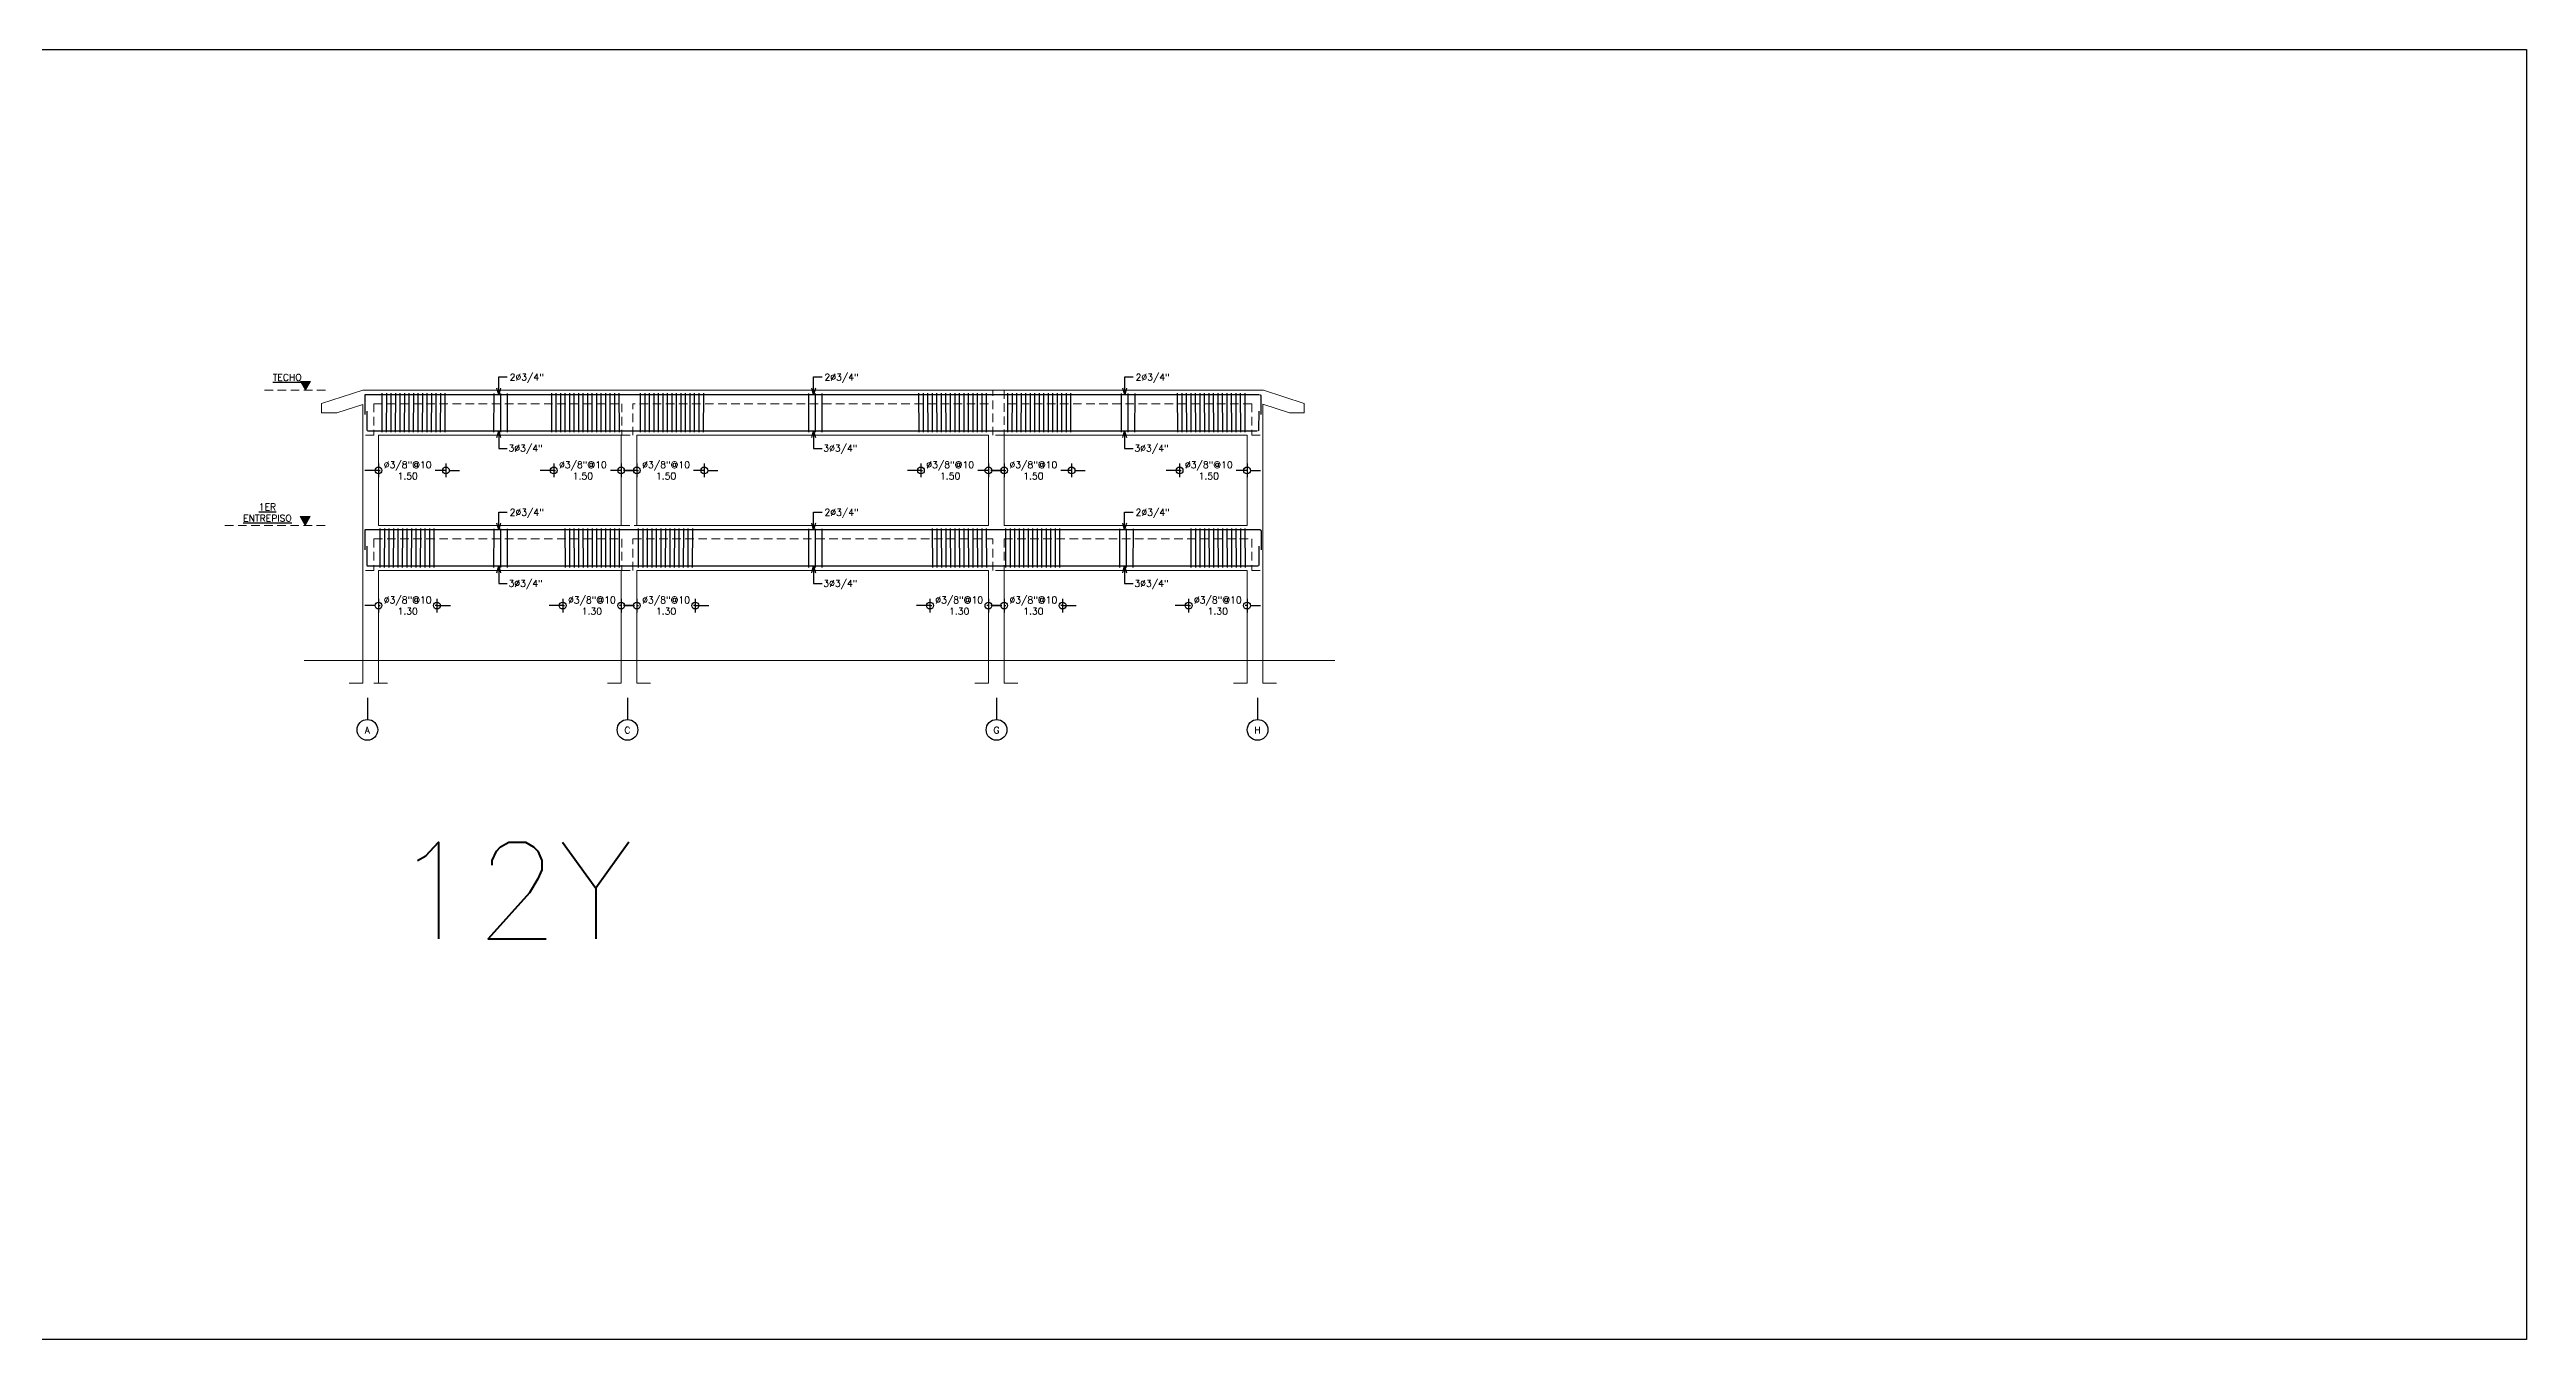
# Model space of a CAD drawing. Header units: metres. Extents: x -44 to 358, y -246 to 48.
# Drawn here: x 141.7 to 196.7, y -246.4 to -217.8 of the extents above; entities that cross this region are included whole.
import ezdxf

# ---------------------------------------------------------------- set-up
doc = ezdxf.new("R2010")
doc.units = ezdxf.units.M
doc.header["$LTSCALE"] = 0.3
doc.header["$PDMODE"] = 3
doc.linetypes.add('CONTINUA', pattern=[0])
doc.linetypes.add('HIDDEN', pattern=[9.525, 6.35, -3.175])
for name, color, linetype in [('001-ACERO', 5, 'Continuous'), ('001-DIMLOSA', 4, 'Continuous'), ('001-DIMTEXTO', 4, 'Continuous'), ('001-EJES', 4, 'Continuous'), ('002-SECCION', 1, 'CONTINUA'), ('ACERO', 5, 'Continuous'), ('DIMPORTICO', 4, 'Continuous'), ('DIMTEXTO', 4, 'Continuous'), ('SECCION', 1, 'Continuous'), ('TEXTO1', 1, 'Continuous'), ('VIGA-LOSA', 1, 'Continuous')]:
    doc.layers.add(name, color=color, linetype=linetype)
doc.layers.add('Losa', color=8, linetype='HIDDEN', lineweight=18)
doc.styles.add('SIMPLEX', font='simplex_.ttf', dxfattribs={"height": 0.2})
doc.styles.add('SMPLEX', font='simplex.shx')
doc.dimstyles.new('BDIM-75', dxfattribs={"dimscale": 0.75, "dimtxt": 0.2, "dimasz": 0.2, "dimexe": 0.2, "dimexo": 0.2, "dimgap": 0.1, "dimtad": 0, "dimtih": 1, "dimtoh": 1, "dimzin": 0, "dimdsep": 46, "dimtxsty": 'SIMPLEX', "dimblk": 'OBLIQUE', "dimcen": 0.2, "dimdle": 0.2, "dimclrd": 4, "dimclre": 4, "dimclrt": 256, "dimadec": 0, "dimazin": 0, "dimtfac": 1, "dimtofl": 0, "dimtmove": 1, "dimatfit": 3, "dimldrblk": 'OPEN30', "dimfxl": 0.15, "dimtfill": 1, "dimtolj": 1, "dimtzin": 0, "dimlwd": -1, "dimlwe": -1, "dimarcsym": 0})
doc.dimstyles.new('DIM-75', dxfattribs={"dimscale": 0.75, "dimtxt": 0.2, "dimasz": 0.2, "dimexe": 0.2, "dimexo": 0.2, "dimgap": 0.1, "dimtad": 0, "dimtih": 1, "dimtoh": 1, "dimzin": 0, "dimdsep": 46, "dimtxsty": 'SMPLEX', "dimblk1": 'OBLIQUE', "dimblk2": 'OBLIQUE', "dimsah": 1, "dimcen": 0.2, "dimclrd": 4, "dimclre": 4, "dimclrt": 4, "dimadec": 0, "dimazin": 0, "dimtfac": 1, "dimtmove": 0, "dimatfit": 3, "dimldrblk": 'OBLIQUE', "dimfxl": 0.2, "dimfxlon": 1, "dimtfill": 1, "dimtolj": 1, "dimtzin": 0, "dimarcsym": 0})

# ---------------------------------------------------------------- blocks, each defined once
blk = doc.blocks.new('A$C2BC87D2B')
at = {"layer": '001-DIMTEXTO', "lineweight": 0}
h = blk.add_hatch(color=4, dxfattribs=at)
h.dxf.hatch_style = 1
h.paths.add_polyline_path([(0, 0), (0.112, 0.194), (-0.112, 0.194)])
at = {"layer": '001-DIMTEXTO', "color": 4, "lineweight": 0, "flags": 128}
blk.add_lwpolyline([(0, 0), (0.112, 0.194), (-0.112, 0.194)], close=True, dxfattribs=at)
blk = doc.blocks.new('_OBLIQUE')
at = {"color": 0, "linetype": 'ByBlock'}
blk.add_line((-0.5, -0.5), (0.5, 0.5), dxfattribs=at)
blk = doc.blocks.new('_Open30')
at = {"color": 0, "lineweight": -2}
for p, q in [((-1, 0.27), (0, 0)), ((0, 0), (-1, -0.27)), ((0, 0), (-1, 0))]:
    blk.add_line(p, q, dxfattribs=at)
blk = doc.blocks.new('*U2095')
at = {"layer": '001-ACERO'}
blk.add_line((-0.001, -0.435), (0.001, 0.428), dxfattribs=at)
blk = doc.blocks.new('*U2096')
at = {"layer": 'VIGA-LOSA', "color": 0, "linetype": 'ByBlock', "lineweight": -2, "transparency": 16777216}
for p in [(0, 0), (0.1, 0), (0.2, 0), (0.3, 0), (0.4, 0), (0.5, 0), (0.6, 0), (0.7, 0), (0.8, 0), (0.9, 0), (1, 0), (1.1, 0), (1.2, 0)]:
    blk.add_blockref('*U2095', p, dxfattribs=at)
blk = doc.blocks.new('_DotBlank')
at = {"color": 0, "linetype": 'ByBlock', "lineweight": -2}
blk.add_line((-0.5, 0), (-1, 0), dxfattribs=at)
blk.add_circle((0, 0), 0.5, dxfattribs=at)
blk = doc.blocks.new('_Origin')
at = {"color": 0, "linetype": 'ByBlock', "lineweight": -2}
blk.add_line((0, 0), (-1, 0), dxfattribs=at)
blk.add_circle((0, 0), 0.5, dxfattribs=at)
blk = doc.blocks.new('*D2127')
at = {"layer": '001-DIMTEXTO', "color": 4, "lineweight": -2, "transparency": 16777216}
for p, q in [((162.721, -230.1), (162.571, -230.1)), ((162.871, -229.95), (162.871, -230.25)), ((162.871, -230.1), (162.909, -230.1)), ((164.168, -230.1), (164.13, -230.1)), ((164.168, -229.95), (164.168, -230.25)), ((164.318, -230.1), (164.468, -230.1))]:
    blk.add_line(p, q, dxfattribs=at)
at = {"layer": 'DEFPOINTS', "color": 0, "transparency": 16777216}
for p in [(162.871, -229.32), (164.168, -229.32), (164.168, -230.1)]:
    blk.add_point(p, dxfattribs=at)
at = {"layer": '001-DIMTEXTO', "color": 4, "lineweight": -2, "transparency": 16777216, "xscale": 0.15, "yscale": 0.15, "zscale": 0.15}
blk.add_blockref('_DotBlank', (162.871, -230.1), dxfattribs=at)
at = {"layer": '001-DIMTEXTO', "color": 4, "lineweight": -2, "transparency": 16777216, "xscale": 0.15, "yscale": 0.15, "zscale": 0.15, "rotation": 180}
blk.add_blockref('_Origin', (164.168, -230.1), dxfattribs=at)
at = {"layer": '001-DIMTEXTO', "color": 4, "transparency": 16777216, "insert": (163.519, -230.1), "char_height": 0.15, "attachment_point": 5, "style": 'SMPLEX'}
blk.add_mtext('\\A1;∅3/8"@10\\P1.30', dxfattribs=at)
blk = doc.blocks.new('*U2097')
at = {"layer": '001-ACERO'}
blk.add_line((-0.001, -0.435), (0.001, 0.428), dxfattribs=at)
blk = doc.blocks.new('*U2098')
at = {"layer": 'VIGA-LOSA', "color": 0, "linetype": 'ByBlock', "lineweight": -2, "transparency": 16777216}
for p in [(0, 0), (0.1, 0), (0.2, 0), (0.3, 0), (0.4, 0), (0.5, 0), (0.6, 0), (0.7, 0), (0.8, 0), (0.9, 0), (1, 0), (1.1, 0), (1.2, 0)]:
    blk.add_blockref('*U2097', p, dxfattribs=at)
blk = doc.blocks.new('*D2128')
at = {"layer": '001-DIMTEXTO', "color": 4, "lineweight": -2, "transparency": 16777216}
for p, q in [((166.816, -230.1), (166.666, -230.1)), ((166.966, -229.95), (166.966, -230.25)), ((166.966, -230.1), (167.004, -230.1)), ((168.263, -230.1), (168.225, -230.1)), ((168.263, -229.95), (168.263, -230.25)), ((168.413, -230.1), (168.563, -230.1))]:
    blk.add_line(p, q, dxfattribs=at)
at = {"layer": 'DEFPOINTS', "color": 0, "transparency": 16777216}
for p in [(166.966, -229.32), (168.263, -229.32), (166.966, -230.1)]:
    blk.add_point(p, dxfattribs=at)
at = {"layer": '001-DIMTEXTO', "color": 4, "lineweight": -2, "transparency": 16777216, "xscale": 0.15, "yscale": 0.15, "zscale": 0.15}
blk.add_blockref('_Origin', (166.966, -230.1), dxfattribs=at)
at = {"layer": '001-DIMTEXTO', "color": 4, "lineweight": -2, "transparency": 16777216, "xscale": 0.15, "yscale": 0.15, "zscale": 0.15, "rotation": 180}
blk.add_blockref('_DotBlank', (168.263, -230.1), dxfattribs=at)
at = {"layer": '001-DIMTEXTO', "color": 4, "transparency": 16777216, "insert": (167.614, -230.1), "char_height": 0.15, "attachment_point": 5, "style": 'SMPLEX'}
blk.add_mtext('\\A1;∅3/8"@10\\P1.30', dxfattribs=at)
blk = doc.blocks.new('*U2094')
at = {"layer": '001-ACERO'}
blk.add_line((-0.001, -0.435), (0.001, 0.428), dxfattribs=at)
blk = doc.blocks.new('*U2107')
at = {"layer": 'VIGA-LOSA', "color": 0, "linetype": 'ByBlock', "lineweight": -2, "transparency": 16777216}
for p in [(0, 0), (0.1, 0), (0.2, 0), (0.3, 0), (0.4, 0), (0.5, 0), (0.6, 0), (0.7, 0), (0.8, 0), (0.9, 0), (1, 0), (1.1, 0), (1.2, 0), (1.3, 0), (1.4, 0)]:
    blk.add_blockref('*U2094', p, dxfattribs=at)
blk = doc.blocks.new('*U2108')
at = {"layer": '001-ACERO'}
blk.add_line((-0.001, -0.435), (0.001, 0.428), dxfattribs=at)
blk = doc.blocks.new('*U2109')
at = {"layer": 'VIGA-LOSA', "color": 0, "linetype": 'ByBlock', "lineweight": -2, "transparency": 16777216}
for p in [(0, 0), (0.1, 0), (0.2, 0), (0.3, 0), (0.4, 0), (0.5, 0), (0.6, 0), (0.7, 0), (0.8, 0), (0.9, 0), (1, 0), (1.1, 0), (1.2, 0), (1.3, 0), (1.4, 0), (1.5, 0)]:
    blk.add_blockref('*U2108', p, dxfattribs=at)
blk = doc.blocks.new('*D2129')
at = {"layer": '001-DIMTEXTO', "color": 4, "lineweight": -2, "transparency": 16777216}
for p, q in [((166.616, -227.1), (166.466, -227.1)), ((166.766, -226.95), (166.766, -227.25)), ((166.766, -227.1), (166.804, -227.1)), ((168.263, -227.1), (168.025, -227.1)), ((168.263, -226.95), (168.263, -227.25)), ((168.413, -227.1), (168.563, -227.1))]:
    blk.add_line(p, q, dxfattribs=at)
at = {"layer": 'DEFPOINTS', "color": 0, "transparency": 16777216}
for p in [(166.766, -226.32), (168.263, -226.32), (166.766, -227.1)]:
    blk.add_point(p, dxfattribs=at)
at = {"layer": '001-DIMTEXTO', "color": 4, "lineweight": -2, "transparency": 16777216, "xscale": 0.15, "yscale": 0.15, "zscale": 0.15}
blk.add_blockref('_Origin', (166.766, -227.1), dxfattribs=at)
at = {"layer": '001-DIMTEXTO', "color": 4, "lineweight": -2, "transparency": 16777216, "xscale": 0.15, "yscale": 0.15, "zscale": 0.15, "rotation": 180}
blk.add_blockref('_DotBlank', (168.263, -227.1), dxfattribs=at)
at = {"layer": '001-DIMTEXTO', "color": 4, "transparency": 16777216, "insert": (167.414, -227.1), "char_height": 0.15, "attachment_point": 5, "style": 'SMPLEX'}
blk.add_mtext('\\A1;∅3/8"@10\\P1.50', dxfattribs=at)
blk = doc.blocks.new('*U2092')
at = {"layer": '001-ACERO'}
blk.add_line((-0.001, -0.685), (0.001, 0.175), dxfattribs=at)
blk = doc.blocks.new('*U2093')
at = {"layer": 'VIGA-LOSA', "color": 0, "linetype": 'ByBlock', "lineweight": -2, "transparency": 16777216}
for p in [(0, 0), (0.15, 0), (0.3, 0)]:
    blk.add_blockref('*U2092', p, dxfattribs=at)
blk = doc.blocks.new('*D2130')
at = {"layer": '001-DIMTEXTO', "color": 4, "lineweight": -2, "transparency": 16777216}
for p, q in [((162.721, -227.1), (162.571, -227.1)), ((162.871, -226.95), (162.871, -227.25)), ((162.871, -227.1), (162.909, -227.1)), ((164.368, -227.1), (164.13, -227.1)), ((164.368, -226.95), (164.368, -227.25)), ((164.518, -227.1), (164.668, -227.1))]:
    blk.add_line(p, q, dxfattribs=at)
at = {"layer": 'DEFPOINTS', "color": 0, "transparency": 16777216}
for p in [(162.871, -226.32), (164.368, -226.32), (162.871, -227.1)]:
    blk.add_point(p, dxfattribs=at)
at = {"layer": '001-DIMTEXTO', "color": 4, "lineweight": -2, "transparency": 16777216, "xscale": 0.15, "yscale": 0.15, "zscale": 0.15}
blk.add_blockref('_Origin', (162.871, -227.1), dxfattribs=at)
at = {"layer": '001-DIMTEXTO', "color": 4, "lineweight": -2, "transparency": 16777216, "xscale": 0.15, "yscale": 0.15, "zscale": 0.15, "rotation": 180}
blk.add_blockref('_DotBlank', (164.368, -227.1), dxfattribs=at)
at = {"layer": '001-DIMTEXTO', "color": 4, "transparency": 16777216, "insert": (163.519, -227.1), "char_height": 0.15, "attachment_point": 5, "style": 'SMPLEX'}
blk.add_mtext('\\A1;∅3/8"@10\\P1.50', dxfattribs=at)
blk = doc.blocks.new('*U2088')
at = {"layer": '001-ACERO'}
blk.add_line((-0.001, -0.435), (0.001, 0.428), dxfattribs=at)
blk = doc.blocks.new('*U2089')
at = {"layer": 'VIGA-LOSA', "color": 0, "linetype": 'ByBlock', "lineweight": -2, "transparency": 16777216}
for p in [(0, 0), (0.1, 0), (0.2, 0), (0.3, 0), (0.4, 0), (0.5, 0), (0.6, 0), (0.7, 0), (0.8, 0), (0.9, 0), (1, 0), (1.1, 0), (1.2, 0)]:
    blk.add_blockref('*U2088', p, dxfattribs=at)
blk = doc.blocks.new('*D2124')
at = {"layer": '001-DIMTEXTO', "color": 4, "lineweight": -2, "transparency": 16777216}
for p, q in [((148.828, -230.1), (148.678, -230.1)), ((148.978, -229.95), (148.978, -230.25)), ((148.978, -230.1), (149.016, -230.1)), ((150.276, -230.1), (150.238, -230.1)), ((150.276, -229.95), (150.276, -230.25)), ((150.426, -230.1), (150.576, -230.1))]:
    blk.add_line(p, q, dxfattribs=at)
at = {"layer": 'DEFPOINTS', "color": 0, "transparency": 16777216}
for p in [(148.978, -229.32), (150.276, -229.32), (150.276, -230.1)]:
    blk.add_point(p, dxfattribs=at)
at = {"layer": '001-DIMTEXTO', "color": 4, "lineweight": -2, "transparency": 16777216, "xscale": 0.15, "yscale": 0.15, "zscale": 0.15}
blk.add_blockref('_DotBlank', (148.978, -230.1), dxfattribs=at)
at = {"layer": '001-DIMTEXTO', "color": 4, "lineweight": -2, "transparency": 16777216, "xscale": 0.15, "yscale": 0.15, "zscale": 0.15, "rotation": 180}
blk.add_blockref('_Origin', (150.276, -230.1), dxfattribs=at)
at = {"layer": '001-DIMTEXTO', "color": 4, "transparency": 16777216, "insert": (149.627, -230.1), "char_height": 0.15, "attachment_point": 5, "style": 'SMPLEX'}
blk.add_mtext('\\A1;∅3/8"@10\\P1.30', dxfattribs=at)
blk = doc.blocks.new('*U2090')
at = {"layer": '001-ACERO'}
blk.add_line((-0.001, -0.435), (0.001, 0.428), dxfattribs=at)
blk = doc.blocks.new('*U2091')
at = {"layer": 'VIGA-LOSA', "color": 0, "linetype": 'ByBlock', "lineweight": -2, "transparency": 16777216}
for p in [(0, 0), (0.1, 0), (0.2, 0), (0.3, 0), (0.4, 0), (0.5, 0), (0.6, 0), (0.7, 0), (0.8, 0), (0.9, 0), (1, 0), (1.1, 0), (1.2, 0)]:
    blk.add_blockref('*U2090', p, dxfattribs=at)
blk = doc.blocks.new('*D2125')
at = {"layer": '001-DIMTEXTO', "color": 4, "lineweight": -2, "transparency": 16777216}
for p, q in [((152.919, -230.1), (152.769, -230.1)), ((153.069, -229.95), (153.069, -230.25)), ((153.069, -230.1), (153.107, -230.1)), ((154.366, -230.1), (154.328, -230.1)), ((154.366, -229.95), (154.366, -230.25)), ((154.516, -230.1), (154.666, -230.1))]:
    blk.add_line(p, q, dxfattribs=at)
at = {"layer": 'DEFPOINTS', "color": 0, "transparency": 16777216}
for p in [(153.069, -229.32), (154.366, -229.32), (153.069, -230.1)]:
    blk.add_point(p, dxfattribs=at)
at = {"layer": '001-DIMTEXTO', "color": 4, "lineweight": -2, "transparency": 16777216, "xscale": 0.15, "yscale": 0.15, "zscale": 0.15}
blk.add_blockref('_Origin', (153.069, -230.1), dxfattribs=at)
at = {"layer": '001-DIMTEXTO', "color": 4, "lineweight": -2, "transparency": 16777216, "xscale": 0.15, "yscale": 0.15, "zscale": 0.15, "rotation": 180}
blk.add_blockref('_DotBlank', (154.366, -230.1), dxfattribs=at)
at = {"layer": '001-DIMTEXTO', "color": 4, "transparency": 16777216, "insert": (153.717, -230.1), "char_height": 0.15, "attachment_point": 5, "style": 'SMPLEX'}
blk.add_mtext('\\A1;∅3/8"@10\\P1.30', dxfattribs=at)
blk = doc.blocks.new('*U2118')
at = {"layer": '001-ACERO'}
blk.add_line((-0.001, -0.685), (0.001, 0.175), dxfattribs=at)
blk = doc.blocks.new('*U2119')
at = {"layer": 'VIGA-LOSA', "color": 0, "linetype": 'ByBlock', "lineweight": -2, "transparency": 16777216}
for p in [(0, 0), (0.15, 0), (0.3, 0)]:
    blk.add_blockref('*U2118', p, dxfattribs=at)
blk = doc.blocks.new('*U2120')
at = {"layer": '001-ACERO'}
blk.add_line((-0.001, -0.685), (0.001, 0.175), dxfattribs=at)
blk = doc.blocks.new('*U2121')
at = {"layer": 'VIGA-LOSA', "color": 0, "linetype": 'ByBlock', "lineweight": -2, "transparency": 16777216}
for p in [(0, 0), (0.15, 0), (0.3, 0)]:
    blk.add_blockref('*U2120', p, dxfattribs=at)
blk = doc.blocks.new('*U2122')
at = {"layer": '001-ACERO'}
blk.add_line((-0.001, -0.435), (0.001, 0.428), dxfattribs=at)
blk = doc.blocks.new('*U2123')
at = {"layer": 'VIGA-LOSA', "color": 0, "linetype": 'ByBlock', "lineweight": -2, "transparency": 16777216}
for p in [(0, 0), (0.1, 0), (0.2, 0), (0.3, 0), (0.4, 0), (0.5, 0), (0.6, 0), (0.7, 0), (0.8, 0), (0.9, 0), (1, 0), (1.1, 0), (1.2, 0)]:
    blk.add_blockref('*U2122', p, dxfattribs=at)
blk = doc.blocks.new('*D2131')
at = {"layer": '001-DIMTEXTO', "color": 4, "lineweight": -2, "transparency": 16777216}
for p, q in [((154.566, -230.1), (154.416, -230.1)), ((154.716, -229.95), (154.716, -230.25)), ((154.716, -230.1), (154.754, -230.1)), ((156.013, -230.1), (155.975, -230.1)), ((156.013, -229.95), (156.013, -230.25)), ((156.163, -230.1), (156.313, -230.1))]:
    blk.add_line(p, q, dxfattribs=at)
at = {"layer": 'DEFPOINTS', "color": 0, "transparency": 16777216}
for p in [(154.716, -229.32), (156.013, -229.32), (156.013, -230.1)]:
    blk.add_point(p, dxfattribs=at)
at = {"layer": '001-DIMTEXTO', "color": 4, "lineweight": -2, "transparency": 16777216, "xscale": 0.15, "yscale": 0.15, "zscale": 0.15}
blk.add_blockref('_DotBlank', (154.716, -230.1), dxfattribs=at)
at = {"layer": '001-DIMTEXTO', "color": 4, "lineweight": -2, "transparency": 16777216, "xscale": 0.15, "yscale": 0.15, "zscale": 0.15, "rotation": 180}
blk.add_blockref('_Origin', (156.013, -230.1), dxfattribs=at)
at = {"layer": '001-DIMTEXTO', "color": 4, "transparency": 16777216, "insert": (155.365, -230.1), "char_height": 0.15, "attachment_point": 5, "style": 'SMPLEX'}
blk.add_mtext('\\A1;∅3/8"@10\\P1.30', dxfattribs=at)
blk = doc.blocks.new('*U2099')
at = {"layer": '001-ACERO'}
blk.add_line((-0.001, -0.435), (0.001, 0.428), dxfattribs=at)
blk = doc.blocks.new('*U2100')
at = {"layer": 'VIGA-LOSA', "color": 0, "linetype": 'ByBlock', "lineweight": -2, "transparency": 16777216}
for p in [(0, 0), (0.1, 0), (0.2, 0), (0.3, 0), (0.4, 0), (0.5, 0), (0.6, 0), (0.7, 0), (0.8, 0), (0.9, 0), (1, 0), (1.1, 0), (1.2, 0)]:
    blk.add_blockref('*U2099', p, dxfattribs=at)
blk = doc.blocks.new('*D2126')
at = {"layer": '001-DIMTEXTO', "color": 4, "lineweight": -2, "transparency": 16777216}
for p, q in [((161.073, -230.1), (160.923, -230.1)), ((161.223, -229.95), (161.223, -230.25)), ((161.223, -230.1), (161.261, -230.1)), ((162.521, -230.1), (162.483, -230.1)), ((162.521, -229.95), (162.521, -230.25)), ((162.671, -230.1), (162.821, -230.1))]:
    blk.add_line(p, q, dxfattribs=at)
at = {"layer": 'DEFPOINTS', "color": 0, "transparency": 16777216}
for p in [(161.223, -229.32), (162.521, -229.32), (161.223, -230.1)]:
    blk.add_point(p, dxfattribs=at)
at = {"layer": '001-DIMTEXTO', "color": 4, "lineweight": -2, "transparency": 16777216, "xscale": 0.15, "yscale": 0.15, "zscale": 0.15}
blk.add_blockref('_Origin', (161.223, -230.1), dxfattribs=at)
at = {"layer": '001-DIMTEXTO', "color": 4, "lineweight": -2, "transparency": 16777216, "xscale": 0.15, "yscale": 0.15, "zscale": 0.15, "rotation": 180}
blk.add_blockref('_DotBlank', (162.521, -230.1), dxfattribs=at)
at = {"layer": '001-DIMTEXTO', "color": 4, "transparency": 16777216, "insert": (161.872, -230.1), "char_height": 0.15, "attachment_point": 5, "style": 'SMPLEX'}
blk.add_mtext('\\A1;∅3/8"@10\\P1.30', dxfattribs=at)
blk = doc.blocks.new('*U2101')
at = {"layer": '001-ACERO'}
blk.add_line((-0.001, -0.685), (0.001, 0.175), dxfattribs=at)
blk = doc.blocks.new('*U2102')
at = {"layer": 'VIGA-LOSA', "color": 0, "linetype": 'ByBlock', "lineweight": -2, "transparency": 16777216}
for p in [(0, 0), (0.15, 0), (0.3, 0)]:
    blk.add_blockref('*U2101', p, dxfattribs=at)
blk = doc.blocks.new('*U2112')
at = {"layer": '001-ACERO'}
blk.add_line((-0.001, -0.685), (0.001, 0.175), dxfattribs=at)
blk = doc.blocks.new('*U2113')
at = {"layer": 'VIGA-LOSA', "color": 0, "linetype": 'ByBlock', "lineweight": -2, "transparency": 16777216}
for p in [(0, 0), (0.15, 0), (0.3, 0)]:
    blk.add_blockref('*U2112', p, dxfattribs=at)
blk = doc.blocks.new('*U2105')
at = {"layer": '001-ACERO'}
blk.add_line((-0.001, -0.685), (0.001, 0.175), dxfattribs=at)
blk = doc.blocks.new('*U2106')
at = {"layer": 'VIGA-LOSA', "color": 0, "linetype": 'ByBlock', "lineweight": -2, "transparency": 16777216}
for p in [(0, 0), (0.15, 0), (0.3, 0)]:
    blk.add_blockref('*U2105', p, dxfattribs=at)
blk = doc.blocks.new('*U2132')
at = {"layer": '001-ACERO'}
blk.add_line((-0.001, -0.435), (0.001, 0.428), dxfattribs=at)
blk = doc.blocks.new('*U2133')
at = {"layer": 'VIGA-LOSA', "color": 0, "linetype": 'ByBlock', "lineweight": -2, "transparency": 16777216}
for p in [(0, 0), (0.1, 0), (0.2, 0), (0.3, 0), (0.4, 0), (0.5, 0), (0.6, 0), (0.7, 0), (0.8, 0), (0.9, 0), (1, 0), (1.1, 0), (1.2, 0), (1.3, 0), (1.4, 0), (1.5, 0)]:
    blk.add_blockref('*U2132', p, dxfattribs=at)
blk = doc.blocks.new('*D2134')
at = {"layer": '001-DIMTEXTO', "color": 4, "lineweight": -2, "transparency": 16777216}
for p, q in [((160.873, -227.1), (160.723, -227.1)), ((161.023, -226.95), (161.023, -227.25)), ((161.023, -227.1), (161.061, -227.1)), ((162.521, -227.1), (162.283, -227.1)), ((162.521, -226.95), (162.521, -227.25)), ((162.671, -227.1), (162.821, -227.1))]:
    blk.add_line(p, q, dxfattribs=at)
at = {"layer": 'DEFPOINTS', "color": 0, "transparency": 16777216}
for p in [(161.023, -226.32), (162.521, -226.32), (161.023, -227.1)]:
    blk.add_point(p, dxfattribs=at)
at = {"layer": '001-DIMTEXTO', "color": 4, "lineweight": -2, "transparency": 16777216, "xscale": 0.15, "yscale": 0.15, "zscale": 0.15}
blk.add_blockref('_Origin', (161.023, -227.1), dxfattribs=at)
at = {"layer": '001-DIMTEXTO', "color": 4, "lineweight": -2, "transparency": 16777216, "xscale": 0.15, "yscale": 0.15, "zscale": 0.15, "rotation": 180}
blk.add_blockref('_DotBlank', (162.521, -227.1), dxfattribs=at)
at = {"layer": '001-DIMTEXTO', "color": 4, "transparency": 16777216, "insert": (161.672, -227.1), "char_height": 0.15, "attachment_point": 5, "style": 'SMPLEX'}
blk.add_mtext('\\A1;∅3/8"@10\\P1.50', dxfattribs=at)
blk = doc.blocks.new('*U2135')
at = {"layer": '001-ACERO'}
blk.add_line((-0.001, -0.435), (0.001, 0.428), dxfattribs=at)
blk = doc.blocks.new('*U2136')
at = {"layer": 'VIGA-LOSA', "color": 0, "linetype": 'ByBlock', "lineweight": -2, "transparency": 16777216}
for p in [(0, 0), (0.1, 0), (0.2, 0), (0.3, 0), (0.4, 0), (0.5, 0), (0.6, 0), (0.7, 0), (0.8, 0), (0.9, 0), (1, 0), (1.1, 0), (1.2, 0), (1.3, 0), (1.4, 0), (1.5, 0)]:
    blk.add_blockref('*U2135', p, dxfattribs=at)
blk = doc.blocks.new('*D2137')
at = {"layer": '001-DIMTEXTO', "color": 4, "lineweight": -2, "transparency": 16777216}
for p, q in [((152.719, -227.1), (152.569, -227.1)), ((152.869, -226.95), (152.869, -227.25)), ((152.869, -227.1), (152.907, -227.1)), ((154.366, -227.1), (154.128, -227.1)), ((154.366, -226.95), (154.366, -227.25)), ((154.516, -227.1), (154.666, -227.1))]:
    blk.add_line(p, q, dxfattribs=at)
at = {"layer": 'DEFPOINTS', "color": 0, "transparency": 16777216}
for p in [(152.869, -226.32), (154.366, -226.32), (152.869, -227.1)]:
    blk.add_point(p, dxfattribs=at)
at = {"layer": '001-DIMTEXTO', "color": 4, "lineweight": -2, "transparency": 16777216, "xscale": 0.15, "yscale": 0.15, "zscale": 0.15}
blk.add_blockref('_Origin', (152.869, -227.1), dxfattribs=at)
at = {"layer": '001-DIMTEXTO', "color": 4, "lineweight": -2, "transparency": 16777216, "xscale": 0.15, "yscale": 0.15, "zscale": 0.15, "rotation": 180}
blk.add_blockref('_DotBlank', (154.366, -227.1), dxfattribs=at)
at = {"layer": '001-DIMTEXTO', "color": 4, "transparency": 16777216, "insert": (153.517, -227.1), "char_height": 0.15, "attachment_point": 5, "style": 'SMPLEX'}
blk.add_mtext('\\A1;∅3/8"@10\\P1.50', dxfattribs=at)
blk = doc.blocks.new('*U2138')
at = {"layer": '001-ACERO'}
blk.add_line((-0.001, -0.435), (0.001, 0.428), dxfattribs=at)
blk = doc.blocks.new('*U2139')
at = {"layer": 'VIGA-LOSA', "color": 0, "linetype": 'ByBlock', "lineweight": -2, "transparency": 16777216}
for p in [(0, 0), (0.1, 0), (0.2, 0), (0.3, 0), (0.4, 0), (0.5, 0), (0.6, 0), (0.7, 0), (0.8, 0), (0.9, 0), (1, 0), (1.1, 0), (1.2, 0), (1.3, 0), (1.4, 0)]:
    blk.add_blockref('*U2138', p, dxfattribs=at)
blk = doc.blocks.new('*D2140')
at = {"layer": '001-DIMTEXTO', "color": 4, "lineweight": -2, "transparency": 16777216}
for p, q in [((154.566, -227.1), (154.416, -227.1)), ((154.716, -226.95), (154.716, -227.25)), ((154.716, -227.1), (154.754, -227.1)), ((156.213, -227.1), (155.975, -227.1)), ((156.213, -226.95), (156.213, -227.25)), ((156.363, -227.1), (156.513, -227.1))]:
    blk.add_line(p, q, dxfattribs=at)
at = {"layer": 'DEFPOINTS', "color": 0, "transparency": 16777216}
for p in [(154.716, -226.32), (156.213, -226.32), (154.716, -227.1)]:
    blk.add_point(p, dxfattribs=at)
at = {"layer": '001-DIMTEXTO', "color": 4, "lineweight": -2, "transparency": 16777216, "xscale": 0.15, "yscale": 0.15, "zscale": 0.15}
blk.add_blockref('_Origin', (154.716, -227.1), dxfattribs=at)
at = {"layer": '001-DIMTEXTO', "color": 4, "lineweight": -2, "transparency": 16777216, "xscale": 0.15, "yscale": 0.15, "zscale": 0.15, "rotation": 180}
blk.add_blockref('_DotBlank', (156.213, -227.1), dxfattribs=at)
at = {"layer": '001-DIMTEXTO', "color": 4, "transparency": 16777216, "insert": (155.365, -227.1), "char_height": 0.15, "attachment_point": 5, "style": 'SMPLEX'}
blk.add_mtext('\\A1;∅3/8"@10\\P1.50', dxfattribs=at)
blk = doc.blocks.new('*U2141')
at = {"layer": '001-ACERO'}
blk.add_line((-0.001, -0.435), (0.001, 0.428), dxfattribs=at)
blk = doc.blocks.new('*U2142')
at = {"layer": 'VIGA-LOSA', "color": 0, "linetype": 'ByBlock', "lineweight": -2, "transparency": 16777216}
for p in [(0, 0), (0.1, 0), (0.2, 0), (0.3, 0), (0.4, 0), (0.5, 0), (0.6, 0), (0.7, 0), (0.8, 0), (0.9, 0), (1, 0), (1.1, 0), (1.2, 0), (1.3, 0), (1.4, 0)]:
    blk.add_blockref('*U2141', p, dxfattribs=at)
blk = doc.blocks.new('*D2143')
at = {"layer": '001-DIMTEXTO', "color": 4, "lineweight": -2, "transparency": 16777216}
for p, q in [((148.828, -227.1), (148.678, -227.1)), ((148.978, -226.95), (148.978, -227.25)), ((148.978, -227.1), (149.016, -227.1)), ((150.476, -227.1), (150.238, -227.1)), ((150.476, -226.95), (150.476, -227.25)), ((150.626, -227.1), (150.776, -227.1))]:
    blk.add_line(p, q, dxfattribs=at)
at = {"layer": 'DEFPOINTS', "color": 0, "transparency": 16777216}
for p in [(148.978, -226.32), (150.476, -226.32), (148.978, -227.1)]:
    blk.add_point(p, dxfattribs=at)
at = {"layer": '001-DIMTEXTO', "color": 4, "lineweight": -2, "transparency": 16777216, "xscale": 0.15, "yscale": 0.15, "zscale": 0.15}
blk.add_blockref('_Origin', (148.978, -227.1), dxfattribs=at)
at = {"layer": '001-DIMTEXTO', "color": 4, "lineweight": -2, "transparency": 16777216, "xscale": 0.15, "yscale": 0.15, "zscale": 0.15, "rotation": 180}
blk.add_blockref('_DotBlank', (150.476, -227.1), dxfattribs=at)
at = {"layer": '001-DIMTEXTO', "color": 4, "transparency": 16777216, "insert": (149.627, -227.1), "char_height": 0.15, "attachment_point": 5, "style": 'SMPLEX'}
blk.add_mtext('\\A1;∅3/8"@10\\P1.50', dxfattribs=at)

msp = doc.modelspace()

# ---------------------------------------------------------------- linework, layer by layer
at = {"layer": '001-EJES', "color": 1, "ltscale": 0.02}
for p, q in [((148.7323995, -232.1491684), (148.7323995, -232.6273824)), ((154.5074001, -232.1491684), (154.5074001, -232.6273824)), ((162.7006917, -232.1491683), (162.7006917, -232.6273823)), ((168.4964778, -232.1491683), (168.4964778, -232.6273823))]:
    msp.add_line(p, q, dxfattribs=at)
at = {"layer": '001-EJES', "color": 1}
for centre in [(148.7323995, -232.8574122), (154.5074001, -232.8574122), (162.7006917, -232.8574122), (168.4964778, -232.8574122)]:
    msp.add_circle(centre, 0.2300299, dxfattribs=at)
at = {"layer": '002-SECCION', "lineweight": 0}
for p, q in [((148.6281855, -231.8196434), (148.6281855, -225.635082)), ((168.6172631, -231.8196434), (168.6172631, -225.6315331)), ((148.9781855, -228.3196434), (148.9781855, -226.3196434)), ((154.3660548, -226.3196434), (148.9781855, -226.3196434)), ((154.3660548, -228.3196434), (154.3660548, -226.3196434)), ((154.7160548, -228.3196434), (154.7160548, -226.3196434)), ((154.7160548, -226.3196434), (162.5207397, -226.3196434)), ((162.5207397, -228.3196434), (162.5207397, -226.3196434)), ((162.8707397, -228.3196434), (162.8707397, -226.3196434)), ((168.2630017, -226.3196434), (162.8707397, -226.3196434)), ((168.2630017, -228.3196434), (168.2630017, -226.3196434)), ((148.9781855, -228.3196434), (154.3660548, -228.3196434)), ((154.7160548, -228.3196434), (162.5207397, -228.3196434)), ((162.8707397, -228.3196434), (168.2630017, -228.3196434)), ((148.9781855, -229.3196434), (154.3660548, -229.3196434)), ((148.9781855, -231.8196434), (148.9781855, -229.3196434)), ((154.3660548, -231.8196434), (154.3660548, -229.3196434)), ((154.7160548, -231.8196434), (154.7160548, -229.3196434)), ((154.7160548, -229.3196434), (162.5207397, -229.3196434)), ((162.5207397, -231.8196434), (162.5207397, -229.3196434)), ((162.8707397, -231.8196434), (162.8707397, -229.3196434)), ((162.8707397, -229.3196434), (168.2630017, -229.3196434)), ((168.2630017, -231.8196434), (168.2630017, -229.3196434)), ((148.3281855, -231.8196434), (148.6281855, -231.8196434)), ((148.8781855, -231.8196434), (149.1781855, -231.8196434)), ((154.0660548, -231.8196434), (154.3660548, -231.8196434)), ((154.7160548, -231.8196434), (155.0160548, -231.8196434)), ((162.2207397, -231.8196434), (162.5207397, -231.8196434)), ((162.8707397, -231.8196434), (163.1707397, -231.8196434)), ((167.9630017, -231.8196434), (168.2630017, -231.8196434)), ((168.6172631, -231.8196434), (168.9172631, -231.8196434))]:
    msp.add_line(p, q, dxfattribs=at)
for points in [[(147.7172631, -225.8223636), (147.7172631, -225.61562), (148.6281855, -225.3196434), (168.6281855, -225.3196434), (169.5281855, -225.6120711), (169.5281855, -225.8223636)], [(147.7172631, -225.8223636), (148.0517922, -225.8223636), (148.6281855, -225.635082)], [(169.5281855, -225.8223636), (169.204579, -225.8223636), (168.6172631, -225.6315331)]]:
    msp.add_lwpolyline(points, dxfattribs=at)
at = {"layer": 'ACERO'}
for points in [[(148.6921472, -225.4196434, 0.4142135624), (148.6721472, -225.4396434), (148.6721472, -225.8623905)], [(168.5469811, -225.4196434, -0.4142135624), (168.5669811, -225.4396434), (168.5669811, -225.8623905)], [(148.7172509, -225.7835448), (148.718747, -226.2001155, 0.4073149712), (148.7387414, -226.2196434)], [(168.5218775, -225.7835448), (168.5203814, -226.2001155, -0.4073149712), (168.5003869, -226.2196434)], [(148.6921472, -228.4196434, 0.4142135624), (148.6721472, -228.4396434), (148.6721472, -228.8623905)], [(168.5533014, -228.4196434, -0.4142135624), (168.5733014, -228.4396434), (168.5733014, -228.8623905)], [(148.7172509, -228.7835448), (148.718747, -229.2001155, 0.4073149712), (148.7387414, -229.2196434)], [(168.5281978, -228.7835448), (168.5267016, -229.2001155, -0.4073149712), (168.5067072, -229.2196434)]]:
    msp.add_lwpolyline(points, format="xyb", dxfattribs=at)
for points in [[(168.5356598, -225.4196434), (148.6921472, -225.4196434)], [(148.7387414, -226.2196434), (168.4890656, -226.2196434)], [(168.5533014, -228.4196434), (148.6921472, -228.4196434)], [(148.7387414, -229.2196434), (168.5067072, -229.2196434)]]:
    msp.add_lwpolyline(points, dxfattribs=at)
at = {"layer": 'DIMTEXTO'}
msp.add_lwpolyline([(-5.0701956, -217.7611052), (196.66926, -217.7611052), (196.66926, -246.3838365), (-5.0701956, -246.3838365)], close=True, dxfattribs=at)
at = {"layer": 'Losa', "lineweight": 0, "ltscale": 0.1}
for p, q in [((147.8019475, -225.3196434), (146.3926019, -225.3196434)), ((148.8781855, -225.6196434), (154.3781855, -225.6196434)), ((162.5207397, -225.6196434), (154.6281855, -225.6196434)), ((168.3672631, -225.6196434), (162.8707397, -225.6196434)), ((147.7941261, -228.3196434), (145.542257, -228.3196434)), ((148.8781855, -228.6196434), (154.3781855, -228.6196434)), ((154.3660548, -228.3196434), (154.7160548, -228.3196434)), ((154.6281855, -228.6196434), (162.6172631, -228.6196434)), ((162.8672631, -228.6196434), (168.3672628, -228.6196434))]:
    msp.add_line(p, q, dxfattribs=at)
msp.add_lwpolyline([(162.8672631, -225.3196434), (162.8672631, -226.3196434), (162.6172631, -226.3196434), (162.6172631, -225.3196434)], close=True, dxfattribs=at)
for points in [[(148.8781855, -225.6196434), (148.8781855, -226.3196434), (148.6281855, -226.3196434), (148.6281855, -225.635082)], [(154.3781855, -225.6196434), (154.3781855, -226.3196434), (154.6281855, -226.3196434), (154.6281855, -225.6196434)], [(168.3672631, -225.6196434), (168.3672631, -226.3196434), (168.6172631, -226.3196434), (168.6172631, -225.6315331)], [(148.8781855, -228.6196434), (148.8781855, -229.3196434), (148.6281855, -229.3196434), (148.6281855, -228.6196434)], [(154.3781855, -228.6196434), (154.3781855, -229.3196434), (154.6281855, -229.3196434), (154.6281855, -228.6196434)], [(162.8672631, -228.6196434), (162.8672631, -229.3196434), (162.6172631, -229.3196434), (162.6172631, -228.6196434)], [(168.3672631, -228.6196434), (168.3672631, -229.3196434), (168.6172631, -229.3196434), (168.6172631, -228.6196434)]]:
    msp.add_lwpolyline(points, dxfattribs=at)
at = {"layer": 'SECCION', "color": 8, "lineweight": 0, "ltscale": 0.0003}
msp.add_line((147.3254236, -231.3196434), (170.2108948, -231.3196434), dxfattribs=at)

# ---------------------------------------------------------------- block references
at = {"layer": 'TEXTO1', "ltscale": 2}
for p in [(147.3576629, -225.319377), (147.3498416, -228.319377)]:
    msp.add_blockref('A$C2BC87D2B', p, dxfattribs=at)
at = {"layer": 'VIGA-LOSA'}
for name, p in [('*U2142', (149.0599655, -225.8166023)), ('*U2106', (151.5433024, -225.5685711)), ('*U2139', (154.7978348, -225.8166023)), ('*U2113', (158.5323701, -225.5685711)), ('*U2107', (162.9525197, -225.8166023)), ('*U2093', (165.4747322, -225.5685711)), ('*U2089', (149.0162857, -228.8166023)), ('*U2119', (151.5433024, -228.5685711)), ('*U2123', (154.754155, -228.8166023)), ('*U2102', (158.5323701, -228.5685711)), ('*U2096', (162.9088399, -228.8166023)), ('*U2121', (165.4391832, -228.5685711))]:
    msp.add_blockref(name, p, dxfattribs=at)
at = {"layer": 'VIGA-LOSA', "xscale": -1}
for name, p in [('*U2136', (154.3253963, -225.8166023)), ('*U2133', (162.4800812, -225.8166023)), ('*U2109', (168.2223432, -225.8166023)), ('*U2091', (154.3279546, -228.8166023)), ('*U2100', (162.4826395, -228.8166023)), ('*U2098', (168.2249015, -228.8166023))]:
    msp.add_blockref(name, p, dxfattribs=at)

# ---------------------------------------------------------------- texts
at = {"layer": 'DIMPORTICO', "color": 4, "style": 'SMPLEX'}
for s, p in [('2∅3/4"', (151.8918349, -225.1057089)), ('2∅3/4"', (158.8809026, -225.1057089)), ('2∅3/4"', (165.7886495, -225.1057089)), ('3∅3/4"', (151.8657628, -226.6822199)), ('3∅3/4"', (158.8548305, -226.6822199)), ('3∅3/4"', (165.7625774, -226.6822199)), ('2∅3/4"', (151.8918349, -228.1057089)), ('2∅3/4"', (158.8809026, -228.1057089)), ('2∅3/4"', (165.7877157, -228.1057089)), ('3∅3/4"', (151.8657628, -229.6822199)), ('3∅3/4"', (158.8548305, -229.6822199)), ('3∅3/4"', (165.7616436, -229.6822199))]:
    msp.add_text(s, height=0.15, rotation=360, dxfattribs=at).set_placement(p)
at = {"layer": 'DIMTEXTO', "color": 4, "insert": (151.9636178, -236.4207859), "char_height": 2.14629826, "attachment_point": 5, "style": 'SMPLEX'}
msp.add_mtext('12Y', dxfattribs=at)

# ---------------------------------------------------------------- dimensions: what is measured, and where the dimension line sits
at = {"layer": '001-DIMTEXTO'}
for base, p1, p2, picture, middle in [((148.9781855, -227.0997022), (150.4755632, -226.3196434), (148.9781855, -226.3196434), '*D2143', (149.6268744, -227.0997022)), ((152.8686771, -227.0997022), (154.3660548, -226.3196434), (152.8686771, -226.3196434), '*D2137', (153.5173659, -227.0997022)), ((154.7160548, -227.0997022), (156.2134325, -226.3196434), (154.7160548, -226.3196434), '*D2140', (155.3647436, -227.0997022)), ((161.023362, -227.0997022), (162.5207397, -226.3196434), (161.023362, -226.3196434), '*D2134', (161.6720508, -227.0997022)), ((162.8707397, -227.0997022), (164.3681174, -226.3196434), (162.8707397, -226.3196434), '*D2130', (163.5194285, -227.0997022)), ((166.765624, -227.0997022), (168.2630017, -226.3196434), (166.765624, -226.3196434), '*D2129', (167.4143128, -227.0997022)), ((153.0686771, -230.0997022), (154.3660548, -229.3196434), (153.0686771, -229.3196434), '*D2125', (153.7173659, -230.0997022)), ((161.223362, -230.0997022), (162.5207397, -229.3196434), (161.223362, -229.3196434), '*D2126', (161.8720508, -230.0997022)), ((166.965624, -230.0997022), (168.2630017, -229.3196434), (166.965624, -229.3196434), '*D2128', (167.6143128, -230.0997022))]:
    dim = msp.add_linear_dim(base=base, p1=p1, p2=p2, angle=180, text='∅3/8"@10\\P<>', dimstyle='DIM-75', override={"dimblk1": 'DotBlank', "dimblk2": 'Origin', "dimtfill": 0}, dxfattribs=at)
    dim.commit()
    dim.dimension.update_dxf_attribs({"geometry": picture, "text_midpoint": middle, "dimtype": 160})
for base, p1, p2, picture, middle in [((150.2755632, -230.0997022), (148.9781855, -229.3196434), (150.2755632, -229.3196434), '*D2124', (149.6268744, -230.0997022)), ((156.0134325, -230.0997022), (154.7160548, -229.3196434), (156.0134325, -229.3196434), '*D2131', (155.3647436, -230.0997022)), ((164.1681174, -230.0997022), (162.8707397, -229.3196434), (164.1681174, -229.3196434), '*D2127', (163.5194285, -230.0997022))]:
    dim = msp.add_linear_dim(base=base, p1=p1, p2=p2, text='∅3/8"@10\\P<>', dimstyle='DIM-75', override={"dimblk1": 'DotBlank', "dimblk2": 'Origin', "dimtfill": 0}, dxfattribs=at)
    dim.commit()
    dim.dimension.update_dxf_attribs({"geometry": picture, "text_midpoint": middle, "dimtype": 160})

# ---------------------------------------------------------------- leaders
at = {"layer": '001-DIMLOSA', "lineweight": 0}
for points in [[(151.6498637, -225.4220094), (151.6498637, -225.0254084), (151.8388743, -225.0254084)], [(158.6389314, -225.4220094), (158.6389314, -225.0254084), (158.827942, -225.0254084)], [(165.5466782, -225.4220094), (165.5466782, -225.0254084), (165.7356889, -225.0254084)], [(151.6489299, -226.2193843), (151.6489299, -226.6102573), (151.8379405, -226.6102573)], [(158.6379976, -226.2193843), (158.6379976, -226.6102573), (158.8270082, -226.6102573)], [(165.5457445, -226.2193843), (165.5457445, -226.6102573), (165.7347551, -226.6102573)], [(151.6498637, -228.4220094), (151.6498637, -228.0254084), (151.8388743, -228.0254084)], [(158.6389314, -228.4220094), (158.6389314, -228.0254084), (158.827942, -228.0254084)], [(165.5457445, -228.4220094), (165.5457445, -228.0254084), (165.7347551, -228.0254084)], [(151.6489299, -229.2193843), (151.6489299, -229.6102573), (151.8379405, -229.6102573)], [(158.6379976, -229.2193843), (158.6379976, -229.6102573), (158.8270082, -229.6102573)], [(165.5448107, -229.2193843), (165.5448107, -229.6102573), (165.7338213, -229.6102573)]]:
    msp.add_leader(points, dimstyle='BDIM-75', override={"dimgap": 0.1, "dimtad": 0}, dxfattribs=at)

# ---------------------------------------------------------------- next in the draw order: texts
at = {"layer": '001-EJES', "color": 4, "ltscale": 0.02, "char_height": 0.15, "width": 0.15, "attachment_point": 5, "style": 'SMPLEX', "bg_fill": 3, "box_fill_scale": 1.25, "bg_fill_color": 256, "bg_fill_true_color": 13158600, "bg_fill_transparency": 0}
for s, insert in [('G', (148.7310769, -232.863387)), ('C', (154.5060776, -232.863387)), ('G', (162.6993692, -232.8633869)), ('H', (168.4951552, -232.8633869))]:
    msp.add_mtext(s, dxfattribs=dict(at, insert=insert))
at = {"layer": 'TEXTO1', "color": 4, "char_height": 0.15, "width": 0.009586963, "attachment_point": 5, "style": 'SMPLEX', "bg_fill": 2}
for s, insert in [('\\A1;{\\LTECHO }', (146.9524167, -225.0357783)), ('\\A1;{\\L1ER ENTREPISO}', (146.5137593, -228.0357783))]:
    msp.add_mtext(s, dxfattribs=dict(at, insert=insert))

# ---------------------------------------------------------------- next in the draw order: linework, layer by layer
at = {"layer": '001-EJES', "color": 1, "ltscale": 0.02}
msp.add_line((148.7323995, -232.1491684), (148.7323995, -232.6273824), dxfattribs=at)
at = {"layer": '001-EJES', "color": 1}
msp.add_circle((148.7323995, -232.8574122), 0.2300299, dxfattribs=at)

# ---------------------------------------------------------------- next in the draw order: texts
at = {"layer": '001-EJES', "color": 4, "ltscale": 0.02, "insert": (148.7310769, -232.863387), "char_height": 0.15, "width": 0.15, "attachment_point": 5, "style": 'SMPLEX', "bg_fill": 3, "box_fill_scale": 1.25, "bg_fill_color": 256, "bg_fill_true_color": 13158600, "bg_fill_transparency": 0}
msp.add_mtext('A', dxfattribs=at)

doc.saveas('drawing.dxf')
